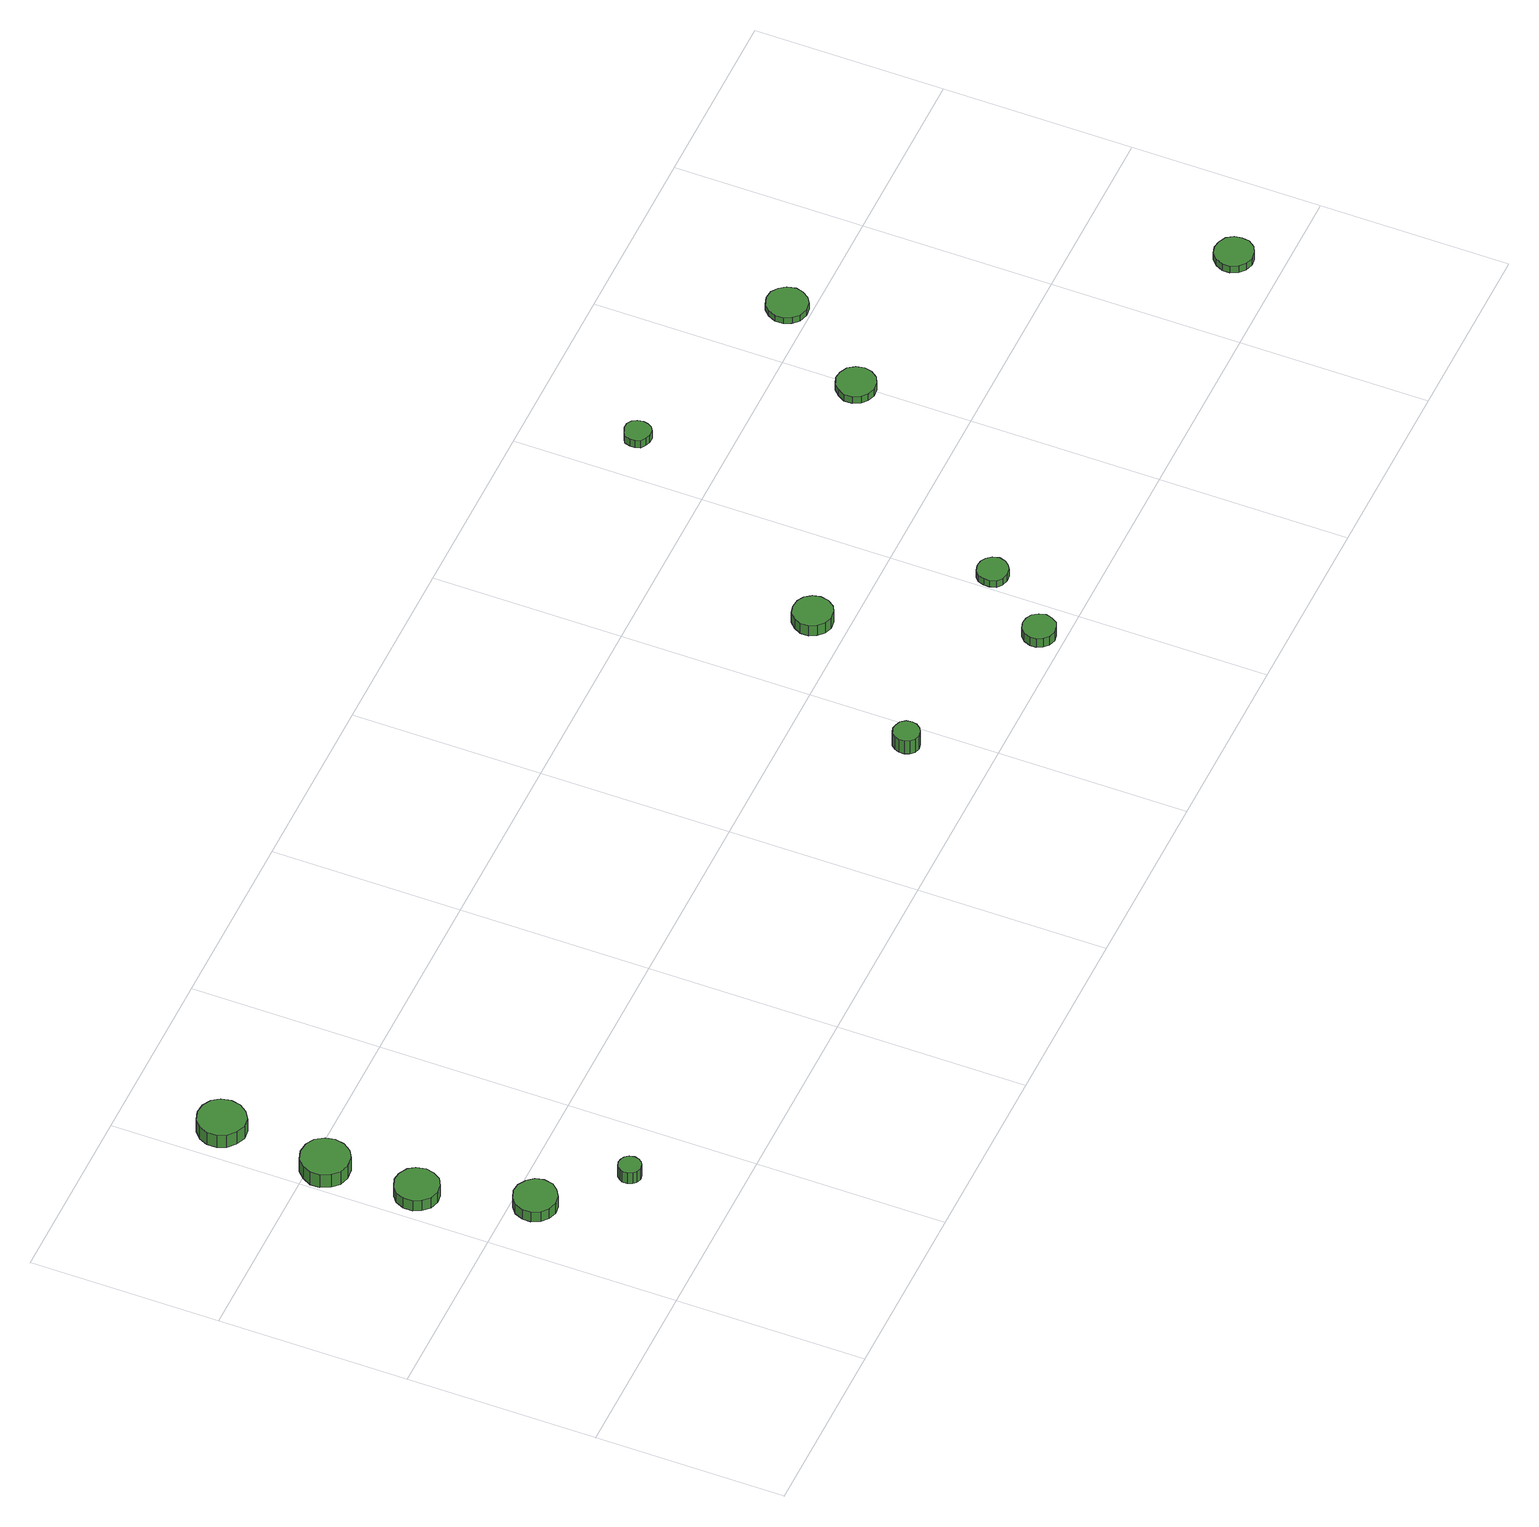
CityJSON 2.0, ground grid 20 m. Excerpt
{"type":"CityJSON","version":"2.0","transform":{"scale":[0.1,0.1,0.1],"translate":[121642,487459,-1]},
"CityObjects":{
"tree1":{"type":"SolitaryVegetationObject","attributes":{"function":"something"},"geometry":[{"type":"MultiSurface","lod":"1","boundaries":[[[0,1,2,3,4,5,6,7,8,9,10,11,12,13,14]],[[15,16,17,18,19,20,21,22,23,24,25,26,27,28,29]],[[0,29,28,1]],[[1,28,27,2]],[[2,27,26,3]],[[3,26,25,4]],[[4,25,24,5]],[[5,24,23,6]],[[6,23,22,7]],[[7,22,21,8]],[[8,21,20,9]],[[9,20,19,10]],[[10,19,18,11]],[[11,18,17,12]],[[12,17,16,13]],[[13,16,15,14]],[[14,15,29,0]]]}]},
"tree2":{"type":"SolitaryVegetationObject","attributes":{"function":"something"},"geometry":[{"type":"MultiSurface","lod":"1","boundaries":[[[30,31,32,33,34,35,36,37,38,39,40,41,42,43,44]],[[45,46,47,48,49,50,51,52,53,54,55,56,57,58,59]],[[30,59,58,31]],[[31,58,57,32]],[[32,57,56,33]],[[33,56,55,34]],[[34,55,54,35]],[[35,54,53,36]],[[36,53,52,37]],[[37,52,51,38]],[[38,51,50,39]],[[39,50,49,40]],[[40,49,48,41]],[[41,48,47,42]],[[42,47,46,43]],[[43,46,45,44]],[[44,45,59,30]]]}]},
"tree3":{"type":"SolitaryVegetationObject","attributes":{"function":"something"},"geometry":[{"type":"MultiSurface","lod":"1","boundaries":[[[60,61,62,63,64,65,66,67,68,69,70,71,72,73,74]],[[75,76,77,78,79,80,81,82,83,84,85,86,87,88,89]],[[60,89,88,61]],[[61,88,87,62]],[[62,87,86,63]],[[63,86,85,64]],[[64,85,84,65]],[[65,84,83,66]],[[66,83,82,67]],[[67,82,81,68]],[[68,81,80,69]],[[69,80,79,70]],[[70,79,78,71]],[[71,78,77,72]],[[72,77,76,73]],[[73,76,75,74]],[[74,75,89,60]]]}]},
"tree4":{"type":"SolitaryVegetationObject","attributes":{"function":"something"},"geometry":[{"type":"MultiSurface","lod":"1","boundaries":[[[90,91,92,93,94,95,96,97,98,99,100,101,102,103,104]],[[105,106,107,108,109,110,111,112,113,114,115,116,117,118,119]],[[90,119,118,91]],[[91,118,117,92]],[[92,117,116,93]],[[93,116,115,94]],[[94,115,114,95]],[[95,114,113,96]],[[96,113,112,97]],[[97,112,111,98]],[[98,111,110,99]],[[99,110,109,100]],[[100,109,108,101]],[[101,108,107,102]],[[102,107,106,103]],[[103,106,105,104]],[[104,105,119,90]]]}]},
"tree5":{"type":"SolitaryVegetationObject","attributes":{"function":"something"},"geometry":[{"type":"MultiSurface","lod":"1","boundaries":[[[120,121,122,123,124,125,126,127,128,129,130,131,132,133,134]],[[135,136,137,138,139,140,141,142,143,144,145,146,147,148,149]],[[120,149,148,121]],[[121,148,147,122]],[[122,147,146,123]],[[123,146,145,124]],[[124,145,144,125]],[[125,144,143,126]],[[126,143,142,127]],[[127,142,141,128]],[[128,141,140,129]],[[129,140,139,130]],[[130,139,138,131]],[[131,138,137,132]],[[132,137,136,133]],[[133,136,135,134]],[[134,135,149,120]]]}]},
"tree6":{"type":"SolitaryVegetationObject","attributes":{"function":"something"},"geometry":[{"type":"MultiSurface","lod":"1","boundaries":[[[150,151,152,153,154,155,156,157,158,159,160,161,162,163,164]],[[165,166,167,168,169,170,171,172,173,174,175,176,177,178,179]],[[150,179,178,151]],[[151,178,177,152]],[[152,177,176,153]],[[153,176,175,154]],[[154,175,174,155]],[[155,174,173,156]],[[156,173,172,157]],[[157,172,171,158]],[[158,171,170,159]],[[159,170,169,160]],[[160,169,168,161]],[[161,168,167,162]],[[162,167,166,163]],[[163,166,165,164]],[[164,165,179,150]]]}]},
"tree7":{"type":"SolitaryVegetationObject","attributes":{"function":"something"},"geometry":[{"type":"MultiSurface","lod":"1","boundaries":[[[180,181,182,183,184,185,186,187,188,189,190,191,192,193,194]],[[195,196,197,198,199,200,201,202,203,204,205,206,207,208,209]],[[180,209,208,181]],[[181,208,207,182]],[[182,207,206,183]],[[183,206,205,184]],[[184,205,204,185]],[[185,204,203,186]],[[186,203,202,187]],[[187,202,201,188]],[[188,201,200,189]],[[189,200,199,190]],[[190,199,198,191]],[[191,198,197,192]],[[192,197,196,193]],[[193,196,195,194]],[[194,195,209,180]]]}]},
"tree8":{"type":"SolitaryVegetationObject","attributes":{"function":"something"},"geometry":[{"type":"MultiSurface","lod":"1","boundaries":[[[210,211,212,213,214,215,216,217,218,219,220,221,222,223,224]],[[225,226,227,228,229,230,231,232,233,234,235,236,237,238,239]],[[210,239,238,211]],[[211,238,237,212]],[[212,237,236,213]],[[213,236,235,214]],[[214,235,234,215]],[[215,234,233,216]],[[216,233,232,217]],[[217,232,231,218]],[[218,231,230,219]],[[219,230,229,220]],[[220,229,228,221]],[[221,228,227,222]],[[222,227,226,223]],[[223,226,225,224]],[[224,225,239,210]]]}]},
"tree9":{"type":"SolitaryVegetationObject","attributes":{"function":"something"},"geometry":[{"type":"MultiSurface","lod":"1","boundaries":[[[240,241,242,243,244,245,246,247,248,249,250,251,252,253,254]],[[255,256,257,258,259,260,261,262,263,264,265,266,267,268,269]],[[240,269,268,241]],[[241,268,267,242]],[[242,267,266,243]],[[243,266,265,244]],[[244,265,264,245]],[[245,264,263,246]],[[246,263,262,247]],[[247,262,261,248]],[[248,261,260,249]],[[249,260,259,250]],[[250,259,258,251]],[[251,258,257,252]],[[252,257,256,253]],[[253,256,255,254]],[[254,255,269,240]]]}]},
"tree10":{"type":"SolitaryVegetationObject","attributes":{"function":"something"}},
"tree11":{"type":"SolitaryVegetationObject","attributes":{"function":"something"},"geometry":[{"type":"MultiSurface","lod":"1","boundaries":[[[270,271,272,273,274,275,276,277,278,279,280,281,282,283,284]],[[285,286,287,288,289,290,291,292,293,294,295,296,297,298,299]],[[270,299,298,271]],[[271,298,297,272]],[[272,297,296,273]],[[273,296,295,274]],[[274,295,294,275]],[[275,294,293,276]],[[276,293,292,277]],[[277,292,291,278]],[[278,291,290,279]],[[279,290,289,280]],[[280,289,288,281]],[[281,288,287,282]],[[282,287,286,283]],[[283,286,285,284]],[[284,285,299,270]]]}]},
"tree12":{"type":"SolitaryVegetationObject","attributes":{"function":"something"},"geometry":[{"type":"MultiSurface","lod":"1","boundaries":[[[300,301,302,303,304,305,306,307,308,309,310,311,312,313,314]],[[315,316,317,318,319,320,321,322,323,324,325,326,327,328,329]],[[300,329,328,301]],[[301,328,327,302]],[[302,327,326,303]],[[303,326,325,304]],[[304,325,324,305]],[[305,324,323,306]],[[306,323,322,307]],[[307,322,321,308]],[[308,321,320,309]],[[309,320,319,310]],[[310,319,318,311]],[[311,318,317,312]],[[312,317,316,313]],[[313,316,315,314]],[[314,315,329,300]]]}]},
"tree13":{"type":"SolitaryVegetationObject","attributes":{"function":"something"},"geometry":[{"type":"MultiSurface","lod":"1","boundaries":[[[330,331,332,333,334,335,336,337,338,339,340,341,342,343,344]],[[345,346,347,348,349,350,351,352,353,354,355,356,357,358,359]],[[330,359,358,331]],[[331,358,357,332]],[[332,357,356,333]],[[333,356,355,334]],[[334,355,354,335]],[[335,354,353,336]],[[336,353,352,337]],[[337,352,351,338]],[[338,351,350,339]],[[339,350,349,340]],[[340,349,348,341]],[[341,348,347,342]],[[342,347,346,343]],[[343,346,345,344]],[[344,345,359,330]]]}]},
"tree14":{"type":"SolitaryVegetationObject","attributes":{"function":"something"},"geometry":[{"type":"MultiSurface","lod":"1","boundaries":[[[360,361,362,363,364,365,366,367,368,369,370,371,372,373,374]],[[375,376,377,378,379,380,381,382,383,384,385,386,387,388,389]],[[360,389,388,361]],[[361,388,387,362]],[[362,387,386,363]],[[363,386,385,364]],[[364,385,384,365]],[[365,384,383,366]],[[366,383,382,367]],[[367,382,381,368]],[[368,381,380,369]],[[369,380,379,370]],[[370,379,378,371]],[[371,378,377,372]],[[372,377,376,373]],[[373,376,375,374]],[[374,375,389,360]]]}]},
"tree15":{"type":"SolitaryVegetationObject","attributes":{"function":"something"}}
},
"vertices":[
[84,176,25],[82,185,25],[76,192,25],[68,197,25],[59,198,25],[50,195,25],[43,189,25],[39,180,25],[39,171,25],[43,162,25],[50,156,25],[59,153,25],[68,154,25],[76,159,25],[82,166,25],[82,166,11],[76,159,11],[68,154,11],[59,153,11],[50,156,11],[43,162,11],[39,171,11],[39,180,11],[43,189,11],[50,195,11],[59,198,11],[68,197,11],[76,192,11],[82,185,11],[84,176,11],
[53,288,24],[51,298,24],[46,305,24],[37,310,24],[28,311,24],[19,308,24],[12,302,24],[8,293,24],[8,283,24],[12,275,24],[19,268,24],[28,265,24],[37,266,24],[46,271,24],[51,279,24],[51,279,10],[46,271,10],[37,266,10],[28,265,10],[19,268,10],[12,275,10],[8,283,10],[8,293,10],[12,302,10],[19,308,10],[28,311,10],[37,310,10],[46,305,10],[51,298,10],[53,288,10],
[52,384,27],[50,394,27],[44,403,27],[35,408,27],[24,409,27],[14,406,27],[7,399,27],[2,389,27],[2,379,27],[7,369,27],[14,362,27],[24,359,27],[35,360,27],[44,365,27],[50,374,27],[50,374,9],[44,365,9],[35,360,9],[24,359,9],[14,362,9],[7,369,9],[2,379,9],[2,389,9],[7,399,9],[14,406,9],[24,409,9],[35,408,9],[44,403,9],[50,394,9],[52,384,9],
[147,107,25],[146,112,25],[143,116,25],[139,118,25],[134,119,25],[129,117,25],[126,114,25],[124,110,25],[124,105,25],[126,100,25],[129,97,25],[134,95,25],[139,96,25],[143,98,25],[146,102,25],[146,102,10],[143,98,10],[139,96,10],[134,95,10],[129,97,10],[126,100,10],[124,105,10],[124,110,10],[126,114,10],[129,117,10],[134,119,10],[139,118,10],[143,116,10],[146,112,10],[147,107,10],
[62,498,25],[60,509,25],[54,517,25],[45,522,25],[35,523,25],[25,520,25],[17,513,25],[13,504,25],[13,493,25],[17,484,25],[25,477,25],[35,473,25],[45,474,25],[54,480,25],[60,488,25],[60,488,8],[54,480,8],[45,474,8],[35,473,8],[25,477,8],[17,484,8],[13,493,8],[13,504,8],[17,513,8],[25,520,8],[35,523,8],[45,522,8],[54,517,8],[60,509,8],[62,498,8],
[790,87,26],[789,93,26],[785,98,26],[780,100,26],[775,101,26],[769,99,26],[765,95,26],[763,90,26],[763,84,26],[765,79,26],[769,75,26],[775,73,26],[780,74,26],[785,77,26],[789,82,26],[789,82,8],[785,77,8],[780,74,8],[775,73,8],[769,75,8],[765,79,8],[763,84,8],[763,90,8],[765,95,8],[769,99,8],[775,101,8],[780,100,8],[785,98,8],[789,93,8],[790,87,8],
[914,237,21],[912,245,21],[907,252,21],[900,256,21],[891,257,21],[883,255,21],[877,249,21],[873,241,21],[873,232,21],[877,225,21],[883,219,21],[891,216,21],[900,217,21],[907,221,21],[912,228,21],[912,228,7],[907,221,7],[900,217,7],[891,216,7],[883,219,7],[877,225,7],[873,232,7],[873,241,7],[877,249,7],[883,255,7],[891,257,7],[900,256,7],[907,252,7],[912,245,7],[914,237,7],
[980,26,19],[978,33,19],[974,39,19],[968,42,19],[961,43,19],[954,41,19],[949,36,19],[946,29,19],[946,22,19],[949,16,19],[954,11,19],[961,9,19],[968,10,19],[974,13,19],[978,19,19],[978,19,7],[974,13,7],[968,10,7],[961,9,7],[954,11,7],[949,16,7],[946,22,7],[946,29,7],[949,36,7],[954,41,7],[961,43,7],[968,42,7],[974,39,7],[978,33,7],[980,26,7],
[1035,99,16],[1033,106,16],[1029,111,16],[1024,114,16],[1017,115,16],[1010,113,16],[1005,109,16],[1003,102,16],[1003,96,16],[1005,89,16],[1010,85,16],[1017,83,16],[1024,84,16],[1029,87,16],[1033,92,16],[1033,92,7],[1029,87,7],[1024,84,7],[1017,83,7],[1010,85,7],[1005,89,7],[1003,96,7],[1003,102,7],[1005,109,7],[1010,113,7],[1017,115,7],[1024,114,7],[1029,111,7],[1033,106,7],[1035,99,7],
[1066,490,17],[1065,496,17],[1062,501,17],[1057,504,17],[1051,504,17],[1046,502,17],[1041,499,17],[1039,493,17],[1039,488,17],[1041,482,17],[1046,479,17],[1051,477,17],[1057,477,17],[1062,480,17],[1065,485,17],[1065,485,7],[1062,480,7],[1057,477,7],[1051,477,7],[1046,479,7],[1041,482,7],[1039,488,7],[1039,493,7],[1041,499,7],[1046,502,7],[1051,504,7],[1057,504,7],[1062,501,7],[1065,496,7],[1066,490,7],
[1218,320,16],[1216,329,16],[1211,336,16],[1203,340,16],[1195,341,16],[1187,338,16],[1181,332,16],[1177,325,16],[1177,316,16],[1181,308,16],[1187,303,16],[1195,300,16],[1203,301,16],[1211,305,16],[1216,312,16],[1216,312,7],[1211,305,7],[1203,301,7],[1195,300,7],[1187,303,7],[1181,308,7],[1177,316,7],[1177,325,7],[1181,332,7],[1187,338,7],[1195,341,7],[1203,340,7],[1211,336,7],[1216,329,7],[1218,320,7],
[1291,424,15],[1289,433,15],[1284,440,15],[1277,445,15],[1268,446,15],[1259,443,15],[1253,437,15],[1249,429,15],[1249,420,15],[1253,412,15],[1259,406,15],[1268,403,15],[1277,404,15],[1284,409,15],[1289,416,15],[1289,416,7],[1284,409,7],[1277,404,7],[1268,403,7],[1259,406,7],[1253,412,7],[1249,420,7],[1249,429,7],[1253,437,7],[1259,443,7],[1268,446,7],[1277,445,7],[1284,440,7],[1289,433,7],[1291,424,7],
[1523,50,16],[1522,58,16],[1517,65,16],[1509,69,16],[1501,70,16],[1493,68,16],[1487,62,16],[1483,54,16],[1483,46,16],[1487,38,16],[1493,33,16],[1501,30,16],[1509,31,16],[1517,35,16],[1522,42,16],[1522,42,7],[1517,35,7],[1509,31,7],[1501,30,7],[1493,33,7],[1487,38,7],[1483,46,7],[1483,54,7],[1487,62,7],[1493,68,7],[1501,70,7],[1509,69,7],[1517,65,7],[1522,58,7],[1523,50,7]
]}
